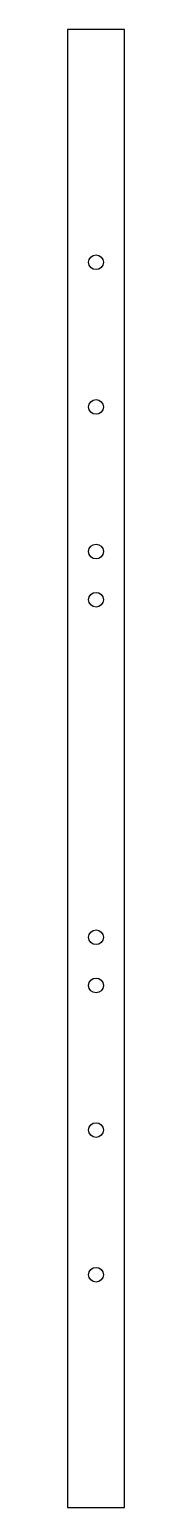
# Model space of a CAD drawing. Header units: inches. Extents: x 0 to 1, y 0 to 26.
import ezdxf

# ---------------------------------------------------------------- set-up
doc = ezdxf.new("R2010")
doc.units = ezdxf.units.IN
doc.header["$MEASUREMENT"] = 0

msp = doc.modelspace()

# ---------------------------------------------------------------- linework, layer by layer
msp.add_lwpolyline([(0, 0), (1, 0), (1, 26), (0, 26)], close=True)
for centre in [(0.5, 21.906), (0.5, 19.361), (0.5, 16.817), (0.5, 15.969), (0.5, 10.031), (0.5, 9.183), (0.5, 6.639), (0.5, 4.094)]:
    msp.add_circle(centre, 0.13)

doc.saveas('drawing.dxf')
